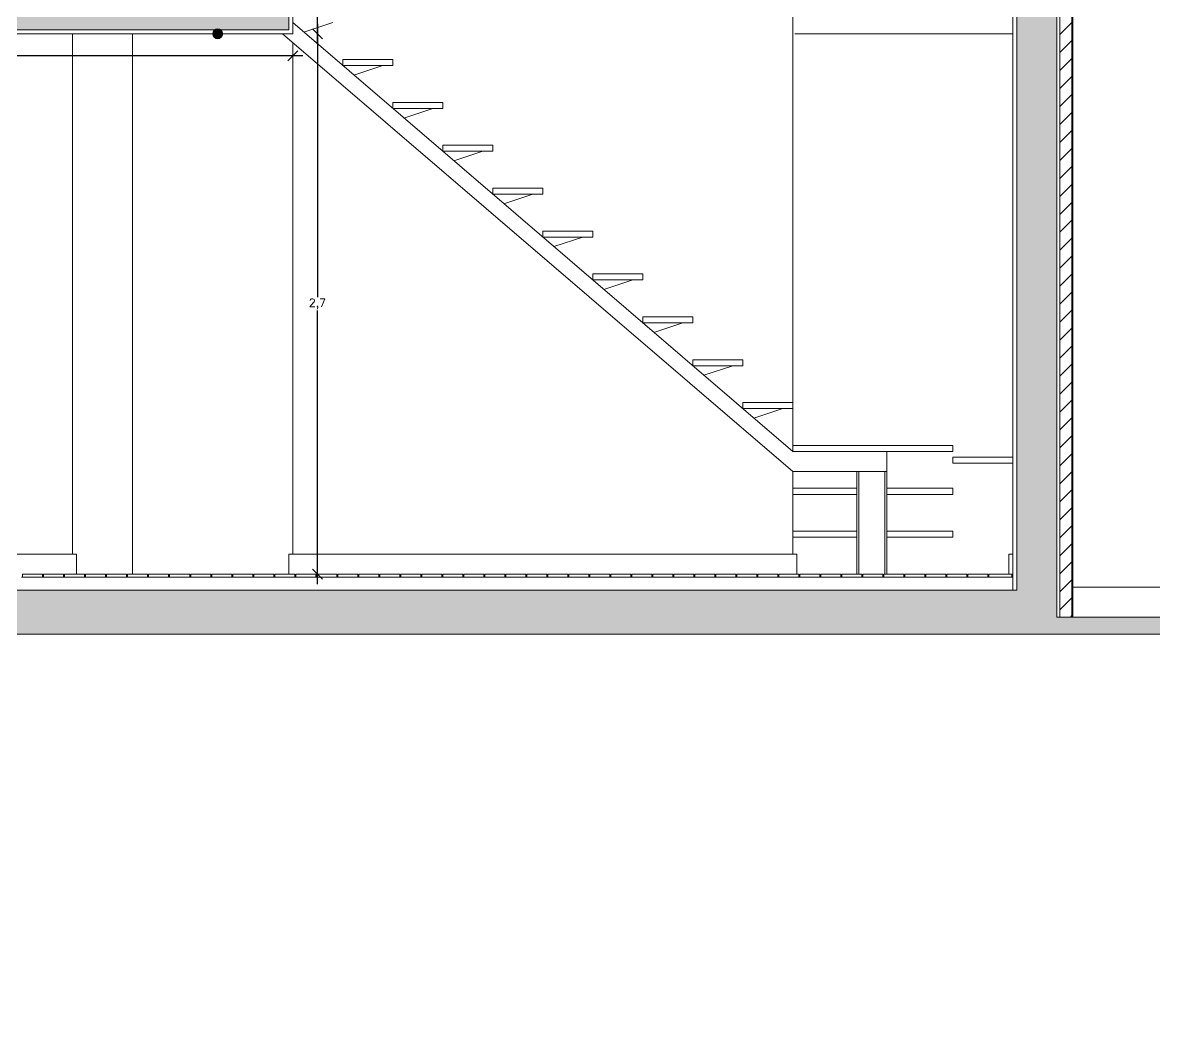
# Model space of a CAD drawing. Header units: inches. Extents: x 23 to 96, y 10 to 141.
# Drawn here: x 57.27 to 62.93, y 20.6 to 25.55 of the extents above; entities that cross this region are included whole.
import ezdxf

# ---------------------------------------------------------------- set-up
doc = ezdxf.new("R2010")
doc.units = ezdxf.units.IN
doc.header["$MEASUREMENT"] = 0
for name, color, linetype, lineweight in [('Cut', 2, 'Continuous', 5), ('Dimensions', 4, 'Continuous', 0), ('Hatch Isolation', 3, 'Continuous', 0), ('Hatch Resistent stratum', 4, 'Continuous', 0), ('Light points', 6, 'Continuous', 0), ('View in first plane', 250, 'Continuous', 0), ('View in second plane', 253, 'Continuous', 0)]:
    doc.layers.add(name, color=color, linetype=linetype, lineweight=lineweight)
doc.styles.add('texto', font='txt.shx')
doc.dimstyles.new('André 1 50', dxfattribs={"dimtxt": 0.04, "dimasz": 0.05, "dimexe": 0.05, "dimexo": 0.05, "dimgap": 0.01, "dimtad": 0, "dimtih": 1, "dimtoh": 1, "dimlfac": -1, "dimzin": 9, "dimtxsty": 'texto', "dimblk": 'OBLIQUE', "dimcen": 0.08, "dimdle": 0.05, "dimse1": 1, "dimse2": 1, "dimazin": 0, "dimtfac": 1, "dimtmove": 0, "dimatfit": 3, "dimldrblk": 'NONE', "dimfxl": 1, "dimarcsym": 0})

# ---------------------------------------------------------------- blocks, each defined once
blk = doc.blocks.new('_Oblique')
at = {"color": 0, "linetype": 'ByBlock', "lineweight": -2}
blk.add_line((-0.5, -0.5), (0.5, 0.5), dxfattribs=at)
blk = doc.blocks.new('*D136')
at = {"layer": 'DEFPOINTS', "color": 0, "transparency": 16777216}
for p in [(58.6248, 25.499), (58.6248, 22.799), (58.7485, 22.799)]:
    blk.add_point(p, dxfattribs=at)
at = {"layer": 'Dimensions', "color": 0, "lineweight": -2, "transparency": 16777216}
for p, q in [((58.7485, 25.549), (58.7485, 24.1823)), ((58.7485, 22.749), (58.7485, 24.1156))]:
    blk.add_line(p, q, dxfattribs=at)
at = {"layer": 'Dimensions', "color": 0, "lineweight": -2, "transparency": 16777216, "xscale": 0.05, "yscale": 0.05, "zscale": 0.05}
for p, rotation in [((58.7485, 25.499), 90), ((58.7485, 22.799), 270)]:
    blk.add_blockref('_Oblique', p, dxfattribs=dict(at, rotation=rotation))
at = {"layer": 'Dimensions', "color": 0, "transparency": 16777216, "insert": (58.7485, 24.149), "char_height": 0.04, "attachment_point": 5, "style": 'texto'}
blk.add_mtext('2,7', dxfattribs=at)
blk = doc.blocks.new('_None')
blk = doc.blocks.new('*D137')
at = {"layer": 'DEFPOINTS', "color": 0, "transparency": 16777216}
for p in [(58.6248, 25.799), (58.7485, 25.799), (58.6248, 25.499)]:
    blk.add_point(p, dxfattribs=at)
at = {"layer": 'Dimensions', "color": 0, "lineweight": -2, "transparency": 16777216}
for p, q in [((58.7485, 25.849), (58.7485, 25.6823)), ((58.7485, 25.449), (58.7485, 25.6156))]:
    blk.add_line(p, q, dxfattribs=at)
at = {"layer": 'Dimensions', "color": 0, "lineweight": -2, "transparency": 16777216, "xscale": 0.05, "yscale": 0.05, "zscale": 0.05}
for p, rotation in [((58.7485, 25.799), 90), ((58.7485, 25.499), 270)]:
    blk.add_blockref('_Oblique', p, dxfattribs=dict(at, rotation=rotation))
at = {"layer": 'Dimensions', "color": 0, "transparency": 16777216, "insert": (58.7485, 25.649), "char_height": 0.04, "attachment_point": 5, "style": 'texto'}
blk.add_mtext('0,3', dxfattribs=at)
blk = doc.blocks.new('*D139')
at = {"layer": 'DEFPOINTS', "color": 0, "transparency": 16777216}
for p in [(44.5248, 25.4786), (58.6248, 25.499), (58.6248, 25.3893)]:
    blk.add_point(p, dxfattribs=at)
at = {"layer": 'Dimensions', "color": 0, "lineweight": -2, "transparency": 16777216}
for p, q in [((44.4748, 25.3893), (51.5148, 25.3893)), ((58.6748, 25.3893), (51.6348, 25.3893))]:
    blk.add_line(p, q, dxfattribs=at)
at = {"layer": 'Dimensions', "color": 0, "lineweight": -2, "transparency": 16777216, "xscale": 0.05, "yscale": 0.05, "zscale": 0.05, "rotation": 180}
blk.add_blockref('_Oblique', (44.5248, 25.3893), dxfattribs=at)
at = {"layer": 'Dimensions', "color": 0, "lineweight": -2, "transparency": 16777216, "xscale": 0.05, "yscale": 0.05, "zscale": 0.05}
blk.add_blockref('_Oblique', (58.6248, 25.3893), dxfattribs=at)
at = {"layer": 'Dimensions', "color": 0, "transparency": 16777216, "insert": (51.5748, 25.3893), "char_height": 0.04, "attachment_point": 5, "style": 'texto'}
blk.add_mtext('14,1', dxfattribs=at)

msp = doc.modelspace()

# ---------------------------------------------------------------- hatches: boundary and pattern name
at = {"layer": 'Hatch Isolation', "ltscale": 0.0125}
h = msp.add_hatch(dxfattribs=at)
h.set_pattern_fill('ANSI31', color=256, scale=0.02, style=0)
h.set_pattern_definition([(45, (-136.985536, -44.545077), (-0.04490128, 0.04490128), [])])
h.paths.add_polyline_path([(62.5198, 28.9794), (62.2298, 28.9607), (62.2298, 28.7948), (59.8748, 28.7948), (57.5198, 28.7948), (57.5198, 28.9607), (57.2298, 28.9794), (57.2298, 25.8484), (39.5198, 25.8484), (39.5198, 26.0126), (39.2298, 26.0313), (39.2298, 25.504), (39.2898, 25.504), (39.2898, 25.9673), (39.4598, 25.9564), (39.4598, 25.8484), (39.4598, 25.7883), (57.2898, 25.7883), (57.2898, 28.9154), (57.4598, 28.9045), (57.4598, 28.7965), (57.4598, 28.7346), (59.8748, 28.7346), (62.2898, 28.7346), (62.2898, 28.7965), (62.2898, 28.9045), (62.4598, 28.9154), (62.4598, 22.584), (62.5198, 22.584)])
at = {"layer": 'Hatch Resistent stratum', "ltscale": 0.05}
h = msp.add_hatch(dxfattribs=at)
h.set_pattern_fill('ANSI33', color=256, scale=0.008, angle=-90, style=0)
h.set_pattern_definition([(315, (-136.985536, -44.545077), (0.035921024, 0.035921024), []), (315, (-136.985536, -44.581), (0.035921024, 0.035921024), [0.0254, -0.0127])])
h.paths.add_polyline_path([(70.4448, 22.744), (70.2448, 22.744), (70.2448, 22.719), (65.4298, 22.719), (65.4298, 25.6892), (70.2448, 25.993), (70.2448, 25.564), (70.4448, 25.564), (70.4448, 26.314), (70.3048, 26.314), (70.3048, 26.1449), (70.2938, 26.1442), (63.4448, 25.7121), (63.4448, 25.8964), (63.3048, 25.8964), (63.3048, 25.519), (63.5048, 25.519), (63.5048, 25.5678), (65.3198, 25.6823), (65.3198, 22.719), (63.5048, 22.719), (63.3048, 22.7368), (63.3048, 22.584), (62.4448, 22.584), (62.4448, 28.8904), (62.3048, 28.8904), (62.3048, 28.7306), (59.8748, 28.7306), (57.4448, 28.7306), (57.4448, 28.8904), (57.3048, 28.8904), (57.3048, 25.7843), (39.4448, 25.7843), (39.4448, 25.9423), (39.3048, 25.9423), (39.3048, 25.519), (39.5048, 25.519), (39.5048, 25.634), (44.3048, 25.634), (44.3048, 25.519), (44.3298, 25.519), (44.5048, 25.519), (44.5048, 25.634), (57.2448, 25.634), (57.2448, 25.519), (58.6048, 25.519), (58.6048, 25.719), (57.5048, 25.719), (57.5048, 28.5302), (62.2448, 28.5302), (62.2448, 22.719), (52.6598, 22.719), (52.6598, 22.744), (52.4598, 22.744), (52.4598, 22.469), (44.4948, 22.469), (44.4948, 22.744), (44.2948, 22.744), (44.2948, 20.769), (37.4948, 20.769), (37.4948, 22.744), (37.3248, 22.744), (37.3248, 22.584), (36.2248, 22.584), (36.2248, 22.499), (37.3248, 22.499), (37.3248, 20.599), (44.4948, 20.599), (44.4948, 22.249), (52.6598, 22.249), (52.6598, 22.499), (70.4448, 22.499)])
at = {"layer": 'Light points'}
msp.add_hatch(color=256, dxfattribs=at).paths.add_polyline_path([(58.2248, 25.499, 1), (58.2748, 25.499, 1)])

# ---------------------------------------------------------------- linework, layer by layer
at = {"layer": 'Cut'}
for p, q in [((62.5198, 28.9794), (62.5198, 22.584)), ((62.5248, 28.9848), (62.5248, 22.584)), ((62.4598, 28.9154), (62.4598, 22.584)), ((62.4448, 28.8904), (62.4448, 22.584)), ((62.2448, 22.719), (62.2448, 28.5302)), ((62.2248, 22.719), (62.2248, 28.499)), ((58.6048, 25.779), (58.6048, 25.519)), ((58.6248, 25.779), (58.6248, 25.499)), ((57.2248, 25.519), (58.6048, 25.519)), ((57.2248, 25.499), (58.6248, 25.499)), ((58.8748, 25.3704), (58.8748, 25.3404)), ((58.8748, 25.3704), (59.1248, 25.3704)), ((59.1248, 25.3704), (59.1248, 25.3404)), ((58.8748, 25.3404), (59.1248, 25.3404)), ((59.1248, 25.1561), (59.1248, 25.1261)), ((59.1248, 25.1561), (59.3748, 25.1561)), ((59.1248, 25.1261), (59.3748, 25.1261)), ((59.3748, 25.1561), (59.3748, 25.1261)), ((59.3748, 24.9418), (59.3748, 24.9118)), ((59.3748, 24.9418), (59.6248, 24.9418)), ((59.3748, 24.9118), (59.6248, 24.9118)), ((59.6248, 24.9418), (59.6248, 24.9118)), ((59.6248, 24.7276), (59.6248, 24.6976)), ((59.6248, 24.7276), (59.8748, 24.7276)), ((59.8748, 24.7276), (59.8748, 24.6976)), ((59.6248, 24.6976), (59.8748, 24.6976)), ((59.8748, 24.5133), (59.8748, 24.4833)), ((59.8748, 24.5133), (60.1248, 24.5133)), ((60.1248, 24.5133), (60.1248, 24.4833)), ((59.8748, 24.4833), (60.1248, 24.4833)), ((60.1248, 24.299), (60.1248, 24.269)), ((60.1248, 24.299), (60.3748, 24.299)), ((60.3748, 24.299), (60.3748, 24.269)), ((60.1248, 24.269), (60.3748, 24.269)), ((60.3748, 24.0847), (60.3748, 24.0547)), ((60.3748, 24.0847), (60.6248, 24.0847)), ((60.3748, 24.0547), (60.6248, 24.0547)), ((60.6248, 24.0847), (60.6248, 24.0547)), ((60.6248, 23.8704), (60.6248, 23.8404)), ((60.6248, 23.8704), (60.8748, 23.8704)), ((60.6248, 23.8404), (60.8748, 23.8404)), ((60.8748, 23.8704), (60.8748, 23.8404)), ((60.8748, 23.6561), (60.8748, 23.6261)), ((60.8748, 23.6561), (61.1248, 23.6561)), ((61.1248, 23.6561), (61.1248, 23.6261)), ((60.8748, 23.6261), (61.1248, 23.6261)), ((61.1248, 23.4418), (61.1248, 23.4118)), ((61.1248, 23.4418), (61.9248, 23.4418)), ((61.9248, 23.4118), (61.9248, 23.4418)), ((61.1248, 23.4118), (61.9248, 23.4118)), ((61.9248, 23.384), (61.9248, 23.354)), ((62.2248, 23.384), (61.9248, 23.384)), ((62.2248, 23.354), (61.9248, 23.354)), ((62.2048, 22.799), (62.2048, 22.899)), ((62.2048, 22.899), (62.2248, 22.899)), ((57.2748, 22.799), (57.3748, 22.799)), ((57.2748, 22.784), (57.2748, 22.799)), ((57.3748, 22.784), (57.2748, 22.784)), ((57.3748, 22.784), (57.3748, 22.799)), ((57.3798, 22.799), (57.4798, 22.799)), ((57.3798, 22.784), (57.3798, 22.799)), ((57.4798, 22.784), (57.3798, 22.784)), ((57.4798, 22.784), (57.4798, 22.799)), ((57.4848, 22.799), (57.5848, 22.799)), ((57.4848, 22.784), (57.4848, 22.799)), ((57.5848, 22.784), (57.4848, 22.784)), ((57.5848, 22.784), (57.5848, 22.799)), ((57.5898, 22.799), (57.6898, 22.799)), ((57.5898, 22.784), (57.5898, 22.799)), ((57.6898, 22.784), (57.5898, 22.784)), ((57.6898, 22.784), (57.6898, 22.799)), ((57.6948, 22.799), (57.7948, 22.799)), ((57.6948, 22.784), (57.6948, 22.799)), ((57.7948, 22.784), (57.6948, 22.784)), ((57.7948, 22.784), (57.7948, 22.799)), ((57.7998, 22.799), (57.8998, 22.799)), ((57.7998, 22.784), (57.7998, 22.799)), ((57.8998, 22.784), (57.7998, 22.784)), ((57.8998, 22.784), (57.8998, 22.799)), ((57.9048, 22.799), (58.0048, 22.799)), ((57.9048, 22.784), (57.9048, 22.799)), ((58.0048, 22.784), (57.9048, 22.784)), ((58.0048, 22.784), (58.0048, 22.799)), ((58.0098, 22.799), (58.1098, 22.799)), ((58.0098, 22.784), (58.0098, 22.799)), ((58.1098, 22.784), (58.0098, 22.784)), ((58.1098, 22.784), (58.1098, 22.799)), ((58.1148, 22.799), (58.2148, 22.799)), ((58.1148, 22.784), (58.1148, 22.799)), ((58.2148, 22.784), (58.1148, 22.784)), ((58.2148, 22.784), (58.2148, 22.799)), ((58.2198, 22.799), (58.3198, 22.799)), ((58.2198, 22.784), (58.2198, 22.799)), ((58.3198, 22.784), (58.2198, 22.784)), ((58.3198, 22.784), (58.3198, 22.799)), ((58.3248, 22.799), (58.4248, 22.799)), ((58.3248, 22.784), (58.3248, 22.799)), ((58.4248, 22.784), (58.3248, 22.784)), ((58.4248, 22.784), (58.4248, 22.799)), ((58.4298, 22.799), (58.5298, 22.799)), ((58.4298, 22.784), (58.4298, 22.799)), ((58.5298, 22.784), (58.4298, 22.784)), ((58.5298, 22.784), (58.5298, 22.799)), ((58.5348, 22.799), (58.6348, 22.799)), ((58.5348, 22.784), (58.5348, 22.799)), ((58.6348, 22.784), (58.5348, 22.784)), ((58.6348, 22.784), (58.6348, 22.799)), ((58.6398, 22.799), (58.7398, 22.799)), ((58.6398, 22.784), (58.6398, 22.799)), ((58.7398, 22.784), (58.6398, 22.784)), ((58.7398, 22.784), (58.7398, 22.799)), ((58.7448, 22.799), (58.8448, 22.799)), ((58.7448, 22.784), (58.7448, 22.799)), ((58.8448, 22.784), (58.7448, 22.784)), ((58.8448, 22.784), (58.8448, 22.799)), ((58.8498, 22.799), (58.9498, 22.799)), ((58.8498, 22.784), (58.8498, 22.799)), ((58.9498, 22.784), (58.8498, 22.784)), ((58.9498, 22.784), (58.9498, 22.799)), ((58.9548, 22.799), (59.0548, 22.799)), ((58.9548, 22.784), (58.9548, 22.799)), ((59.0548, 22.784), (58.9548, 22.784)), ((59.0548, 22.784), (59.0548, 22.799)), ((59.0598, 22.799), (59.1598, 22.799)), ((59.0598, 22.784), (59.0598, 22.799)), ((59.1598, 22.784), (59.0598, 22.784)), ((59.1598, 22.784), (59.1598, 22.799)), ((59.1648, 22.799), (59.2648, 22.799)), ((59.1648, 22.784), (59.1648, 22.799)), ((59.2648, 22.784), (59.1648, 22.784)), ((59.2648, 22.784), (59.2648, 22.799)), ((59.2698, 22.799), (59.3698, 22.799)), ((59.2698, 22.784), (59.2698, 22.799)), ((59.3698, 22.784), (59.2698, 22.784)), ((59.3698, 22.784), (59.3698, 22.799)), ((59.3748, 22.799), (59.4748, 22.799)), ((59.3748, 22.784), (59.3748, 22.799)), ((59.4748, 22.784), (59.3748, 22.784)), ((59.4748, 22.784), (59.4748, 22.799)), ((59.4798, 22.799), (59.5798, 22.799)), ((59.4798, 22.784), (59.4798, 22.799)), ((59.5798, 22.784), (59.4798, 22.784)), ((59.5798, 22.784), (59.5798, 22.799)), ((59.5848, 22.799), (59.6848, 22.799)), ((59.5848, 22.784), (59.5848, 22.799)), ((59.6848, 22.784), (59.5848, 22.784)), ((59.6848, 22.784), (59.6848, 22.799)), ((59.6898, 22.799), (59.7898, 22.799)), ((59.6898, 22.784), (59.6898, 22.799)), ((59.7898, 22.784), (59.6898, 22.784)), ((59.7898, 22.784), (59.7898, 22.799)), ((59.7948, 22.799), (59.8948, 22.799)), ((59.7948, 22.784), (59.7948, 22.799)), ((59.8948, 22.784), (59.7948, 22.784)), ((59.8948, 22.784), (59.8948, 22.799)), ((59.8998, 22.799), (59.9998, 22.799)), ((59.8998, 22.784), (59.8998, 22.799)), ((59.9998, 22.784), (59.8998, 22.784)), ((59.9998, 22.784), (59.9998, 22.799)), ((60.0048, 22.799), (60.1048, 22.799)), ((60.0048, 22.784), (60.0048, 22.799)), ((60.1048, 22.784), (60.0048, 22.784)), ((60.1048, 22.784), (60.1048, 22.799)), ((60.1098, 22.799), (60.2098, 22.799)), ((60.1098, 22.784), (60.1098, 22.799)), ((60.2098, 22.784), (60.1098, 22.784)), ((60.2098, 22.784), (60.2098, 22.799)), ((60.2148, 22.799), (60.3148, 22.799)), ((60.2148, 22.784), (60.2148, 22.799)), ((60.3148, 22.784), (60.2148, 22.784)), ((60.3148, 22.784), (60.3148, 22.799)), ((60.3198, 22.799), (60.4198, 22.799)), ((60.3198, 22.784), (60.3198, 22.799)), ((60.4198, 22.784), (60.3198, 22.784)), ((60.4198, 22.784), (60.4198, 22.799)), ((60.4248, 22.799), (60.5248, 22.799)), ((60.4248, 22.784), (60.4248, 22.799)), ((60.5248, 22.784), (60.4248, 22.784)), ((60.5248, 22.784), (60.5248, 22.799)), ((60.5298, 22.799), (60.6298, 22.799)), ((60.5298, 22.784), (60.5298, 22.799)), ((60.6298, 22.784), (60.5298, 22.784)), ((60.6298, 22.784), (60.6298, 22.799)), ((60.6348, 22.799), (60.7348, 22.799)), ((60.6348, 22.784), (60.6348, 22.799)), ((60.7348, 22.784), (60.6348, 22.784)), ((60.7348, 22.784), (60.7348, 22.799)), ((60.7398, 22.799), (60.8398, 22.799)), ((60.7398, 22.784), (60.7398, 22.799)), ((60.8398, 22.784), (60.7398, 22.784)), ((60.8398, 22.784), (60.8398, 22.799)), ((60.8448, 22.799), (60.9448, 22.799)), ((60.8448, 22.784), (60.8448, 22.799)), ((60.9448, 22.784), (60.8448, 22.784)), ((60.9448, 22.784), (60.9448, 22.799)), ((60.9498, 22.799), (61.0498, 22.799)), ((60.9498, 22.784), (60.9498, 22.799)), ((61.0498, 22.784), (60.9498, 22.784)), ((61.0498, 22.784), (61.0498, 22.799)), ((61.0548, 22.799), (61.1548, 22.799)), ((61.0548, 22.784), (61.0548, 22.799)), ((61.1548, 22.784), (61.0548, 22.784)), ((61.1548, 22.784), (61.1548, 22.799)), ((61.1598, 22.799), (61.2598, 22.799)), ((61.1598, 22.784), (61.1598, 22.799)), ((61.2598, 22.784), (61.1598, 22.784)), ((61.2598, 22.784), (61.2598, 22.799)), ((61.2648, 22.799), (61.3648, 22.799)), ((61.2648, 22.784), (61.2648, 22.799)), ((61.3648, 22.784), (61.2648, 22.784)), ((61.3648, 22.784), (61.3648, 22.799)), ((61.3698, 22.799), (61.4698, 22.799)), ((61.3698, 22.784), (61.3698, 22.799)), ((61.4698, 22.784), (61.3698, 22.784)), ((61.4698, 22.784), (61.4698, 22.799)), ((61.4748, 22.799), (61.5748, 22.799)), ((61.4748, 22.784), (61.4748, 22.799)), ((61.5748, 22.784), (61.4748, 22.784)), ((61.5748, 22.784), (61.5748, 22.799)), ((61.5798, 22.799), (61.6798, 22.799)), ((61.5798, 22.784), (61.5798, 22.799)), ((61.6798, 22.784), (61.5798, 22.784)), ((61.6798, 22.784), (61.6798, 22.799)), ((61.6848, 22.799), (61.7848, 22.799)), ((61.6848, 22.784), (61.6848, 22.799)), ((61.7848, 22.784), (61.6848, 22.784)), ((61.7848, 22.784), (61.7848, 22.799)), ((61.7898, 22.799), (61.8898, 22.799)), ((61.7898, 22.784), (61.7898, 22.799)), ((61.8898, 22.784), (61.7898, 22.784)), ((61.8898, 22.784), (61.8898, 22.799)), ((61.8948, 22.799), (61.9948, 22.799)), ((61.8948, 22.784), (61.8948, 22.799)), ((61.9948, 22.784), (61.8948, 22.784)), ((61.9948, 22.784), (61.9948, 22.799)), ((61.9998, 22.799), (62.0998, 22.799)), ((61.9998, 22.784), (61.9998, 22.799)), ((62.0998, 22.784), (61.9998, 22.784)), ((62.0998, 22.784), (62.0998, 22.799)), ((62.1048, 22.799), (62.2198, 22.799)), ((62.1048, 22.784), (62.1048, 22.799)), ((62.2198, 22.784), (62.1048, 22.784)), ((62.2198, 22.784), (62.2198, 22.799)), ((62.2198, 22.799), (62.2248, 22.799)), ((62.2448, 22.719), (52.6598, 22.719)), ((63.2248, 22.734), (62.5248, 22.734)), ((63.3048, 22.584), (62.4448, 22.584)), ((52.6598, 22.499), (70.5248, 22.499))]:
    msp.add_line(p, q, dxfattribs=at)
at = {"layer": 'Light points'}
msp.add_circle((58.2498, 25.499), 0.025, dxfattribs=at)
at = {"layer": 'View in first plane'}
for p, q in [((61.1248, 23.4118), (58.6248, 25.5547)), ((58.8248, 25.5547), (58.6808, 25.5067)), ((61.1248, 23.3118), (58.5731, 25.499)), ((59.0748, 25.3404), (58.9308, 25.2924)), ((59.3248, 25.1261), (59.1808, 25.0781)), ((59.5748, 24.9118), (59.4308, 24.8638)), ((59.8248, 24.6976), (59.6808, 24.6496)), ((60.0748, 24.4833), (59.9308, 24.4353)), ((60.3248, 24.269), (60.1808, 24.221)), ((60.5748, 24.0547), (60.4308, 24.0067)), ((60.8248, 23.8404), (60.6808, 23.7924)), ((61.0748, 23.6261), (60.9308, 23.5781)), ((61.5955, 23.3118), (61.5955, 23.4118)), ((61.1248, 23.3118), (61.5955, 23.3118)), ((57.2698, 22.784), (57.2748, 22.784)), ((57.3798, 22.784), (57.3748, 22.784)), ((57.4798, 22.784), (57.4848, 22.784)), ((57.5848, 22.784), (57.5898, 22.784)), ((57.6948, 22.784), (57.6898, 22.784)), ((57.7948, 22.784), (57.7998, 22.784)), ((57.8998, 22.784), (57.9048, 22.784)), ((58.0048, 22.784), (58.0098, 22.784)), ((58.1148, 22.784), (58.1098, 22.784)), ((58.2148, 22.784), (58.2198, 22.784)), ((58.3198, 22.784), (58.3248, 22.784)), ((58.4298, 22.784), (58.4248, 22.784)), ((58.5298, 22.784), (58.5348, 22.784)), ((58.6348, 22.784), (58.6398, 22.784)), ((58.7448, 22.784), (58.7398, 22.784)), ((58.8448, 22.784), (58.8498, 22.784)), ((58.9498, 22.784), (58.9548, 22.784)), ((59.0548, 22.784), (59.0598, 22.784)), ((59.1648, 22.784), (59.1598, 22.784)), ((59.2648, 22.784), (59.2698, 22.784)), ((59.3698, 22.784), (59.3748, 22.784)), ((59.4798, 22.784), (59.4748, 22.784)), ((59.5798, 22.784), (59.5848, 22.784)), ((59.6848, 22.784), (59.6898, 22.784)), ((59.7948, 22.784), (59.7898, 22.784)), ((59.8948, 22.784), (59.8998, 22.784)), ((59.9998, 22.784), (60.0048, 22.784)), ((60.1048, 22.784), (60.1098, 22.784)), ((60.2148, 22.784), (60.2098, 22.784)), ((60.3148, 22.784), (60.3198, 22.784)), ((60.4198, 22.784), (60.4248, 22.784)), ((60.5298, 22.784), (60.5248, 22.784)), ((60.6298, 22.784), (60.6348, 22.784)), ((60.7348, 22.784), (60.7398, 22.784)), ((60.8448, 22.784), (60.8398, 22.784)), ((60.9448, 22.784), (60.9498, 22.784)), ((61.0498, 22.784), (61.0548, 22.784)), ((61.1548, 22.784), (61.1598, 22.784)), ((61.2648, 22.784), (61.2598, 22.784)), ((61.3648, 22.784), (61.3698, 22.784)), ((61.4698, 22.784), (61.4748, 22.784)), ((61.5798, 22.784), (61.5748, 22.784)), ((61.6798, 22.784), (61.6848, 22.784)), ((61.7848, 22.784), (61.7898, 22.784)), ((61.8948, 22.784), (61.8898, 22.784)), ((61.9948, 22.784), (61.9998, 22.784)), ((62.0998, 22.784), (62.1048, 22.784)), ((62.2198, 22.784), (62.2248, 22.784))]:
    msp.add_line(p, q, dxfattribs=at)
at = {"layer": 'View in second plane'}
for p, q in [((61.1248, 25.799), (61.1248, 25.499)), ((57.5248, 22.899), (57.5248, 25.499)), ((57.8248, 25.499), (57.8248, 22.799)), ((61.1248, 25.499), (61.1248, 23.6561)), ((61.1348, 25.499), (62.2248, 25.499)), ((58.6248, 25.4547), (58.6248, 22.899)), ((61.1248, 23.6261), (61.1248, 23.4418)), ((61.1248, 23.3118), (61.1248, 23.2276)), ((61.4455, 23.3118), (61.4455, 22.799)), ((61.4555, 23.3118), (61.4555, 22.799)), ((61.5855, 23.3118), (61.5855, 22.799)), ((61.5955, 23.3118), (61.5955, 22.799)), ((61.1248, 23.2276), (61.1248, 23.1976)), ((61.1248, 23.2276), (61.4455, 23.2276)), ((61.1248, 23.1976), (61.4455, 23.1976)), ((61.1248, 23.1976), (61.1248, 23.0133)), ((61.5955, 23.2276), (61.9248, 23.2276)), ((61.5955, 23.1976), (61.9248, 23.1976)), ((61.9248, 23.1976), (61.9248, 23.2276)), ((61.1248, 23.0133), (61.1248, 22.9833)), ((61.1248, 23.0133), (61.4455, 23.0133)), ((61.1248, 22.9833), (61.4455, 22.9833)), ((61.1248, 22.9833), (61.1248, 22.899)), ((61.5955, 23.0133), (61.9248, 23.0133)), ((61.5955, 22.9833), (61.9248, 22.9833)), ((61.9248, 22.9833), (61.9248, 23.0133)), ((57.2048, 22.899), (57.5448, 22.899)), ((57.5448, 22.899), (57.5448, 22.799)), ((58.6048, 22.899), (58.6048, 22.799)), ((58.6048, 22.899), (61.1448, 22.899)), ((61.1448, 22.899), (61.1448, 22.799))]:
    msp.add_line(p, q, dxfattribs=at)

# ---------------------------------------------------------------- dimensions: what is measured, and where the dimension line sits
at = {"layer": 'Dimensions'}
for base, p2, picture, middle in [((58.7485, 25.799), (58.6248, 25.799), '*D137', (58.7485, 25.649)), ((58.7485, 22.799), (58.6248, 22.799), '*D136', (58.7485, 24.149))]:
    dim = msp.add_linear_dim(base=base, p1=(58.6248, 25.499), p2=p2, angle=90, dimstyle='André 1 50', override={"dimfxl": 100, "dimfxlon": 1}, dxfattribs=at)
    dim.commit()
    dim.dimension.update_dxf_attribs({"geometry": picture, "text_midpoint": middle})
dim = msp.add_linear_dim(base=(58.6248, 25.3893), p1=(44.5248, 25.4786), p2=(58.6248, 25.499), dimstyle='André 1 50', override={"dimfxl": 100, "dimfxlon": 1}, dxfattribs=at)
dim.commit()
dim.dimension.update_dxf_attribs({"geometry": '*D139', "text_midpoint": (51.5748, 25.3893)})

doc.saveas('drawing.dxf')
